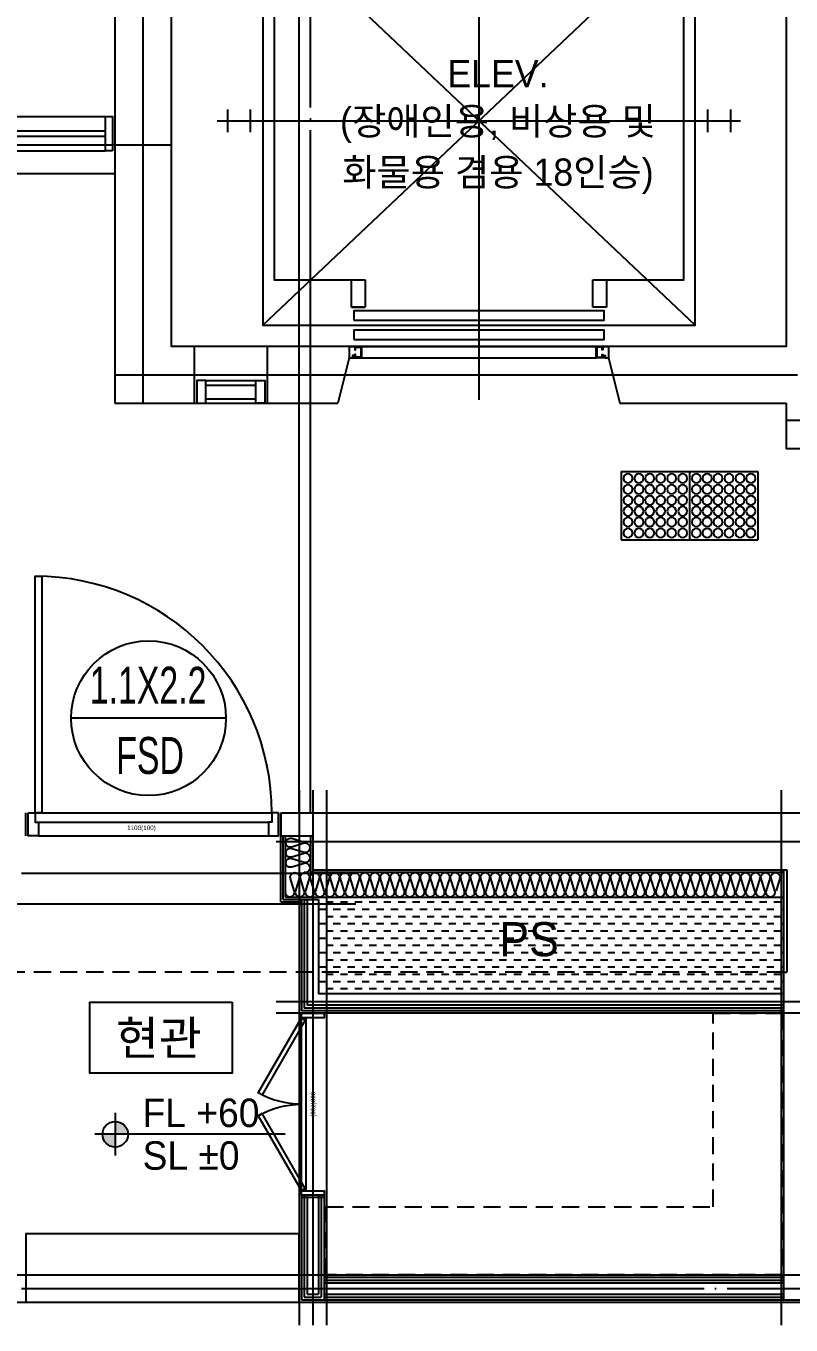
# Model space of a CAD drawing. Header units: millimetres. Extents: x -24416 to 92204, y -190080 to 23760.
# Drawn here: x 15857 to 19218, y -175933 to -170225 of the extents above; entities that cross this region are included whole.
import ezdxf
from ezdxf.enums import TextEntityAlignment as Align

# ---------------------------------------------------------------- set-up
doc = ezdxf.new("R2010")
doc.units = ezdxf.units.MM
doc.header["$LTSCALE"] = 50
for name, pattern in [('AUDIT_D_220706163347-0', [0]), ('CEN', [62, 60, -1, 0, -1]), ('HID', [2.3, 1.5, -0.8])]:
    doc.linetypes.add(name, pattern=pattern)
doc.layers.get('defpoints').update_dxf_attribs({"color": 139})
for name, color, linetype in [('A-SOL252', 252, 'Continuous'), ('A-레벨', 7, 'AUDIT_D_220706163347-0'), ('A-창호부호', 4, 'Continuous'), ('CEN_CON', 1, 'CEN'), ('CEN_WALL', 12, 'CEN'), ('CONC', 2, 'Continuous'), ('dan1', 7, 'HID'), ('DOOR', 4, 'Continuous'), ('ELE3_CON', 7, 'Continuous'), ('ELEV-ER', 4, 'Continuous'), ('FUR', 4, 'Continuous'), ('FUR_가전', 8, 'HID'), ('INS', 8, 'Continuous'), ('ROM', 7, 'AUDIT_D_220706163347-0'), ('WAL_DRY', 7, 'Continuous'), ('WID', 4, 'Continuous'), ('WIN', 4, 'Continuous'), ('실명', 3, 'AUDIT_D_220706163347-0'), ('실명박스', 7, 'AUDIT_D_220706163347-0'), ('점형블럭', 252, 'Continuous')]:
    doc.layers.add(name, color=color, linetype=linetype)
for name, color, linetype, plot in [('AA-XXXX-MC', 153, 'AUDIT_D_220706163347-0', False), ('Def-PrintX', 147, 'Continuous', False), ('MC', 135, 'Continuous', False), ('X - 단위세대$0$0_임시', 134, 'Continuous', False)]:
    doc.layers.add(name, color=color, linetype=linetype, plot=plot)
doc.styles.add('HAUD01', font='Dotum.ttf')
doc.styles.add('HAUD02', font='Dotum.ttf', dxfattribs={"width": 0.8})
doc.styles.get("Standard").update_dxf_attribs({"font": 'txt', "bigfont": 'whgtxt.shx'})
doc.styles.add('맑은고딕', font='malgun.ttf', dxfattribs={"width": 0.9})

# ---------------------------------------------------------------- blocks, each defined once
blk = doc.blocks.new('AW 1000')
at = {"layer": 'defpoints'}
for p, q in [((-10, 150), (-10, 0)), ((1010, 150), (1010, 0))]:
    blk.add_line(p, q, dxfattribs=at)
at = {"layer": 'WIN', "color": 8}
for p, q in [((30, 150), (970, 150)), ((30, 0), (970, 0))]:
    blk.add_line(p, q, dxfattribs=at)
at = {"layer": 'WIN'}
for p, q in [((30, 87), (970, 87)), ((30, 63), (970, 63))]:
    blk.add_line(p, q, dxfattribs=at)
for points in [[(30, 0), (0, 0), (0, 150), (30, 150)], [(1000, 0), (970, 0), (970, 150), (1000, 150)]]:
    blk.add_lwpolyline(points, close=True, dxfattribs=at)
at = {"layer": 'Def-PrintX'}
blk.add_text('AW 1000', height=30, dxfattribs=at).set_placement((128, 28.4), align=Align.MIDDLE)
blk = doc.blocks.new('ELE_17(비진입)')
at = {"layer": 'CONC', "extrusion": (0, 0, -1)}
for p, q in [((-570, -991.6), (-570, -1041.6)), ((570, -991.6), (570, -1041.6))]:
    blk.add_line(p, q, dxfattribs=at)
at = {"layer": 'defpoints'}
blk.add_lwpolyline([(-1350, 1558.4), (1350, 1558.4), (1350, -991.6), (-1350, -991.6)], close=True, dxfattribs=at)
at = {"layer": 'ELEV-ER', "color": 1, "extrusion": (0, 0, -1)}
for p, q in [((0, 1229.9), (0, -1227.1)), ((700, 1038.6), (-700, 1038.5)), ((-1150, 0), (1150, 0))]:
    blk.add_line(p, q, dxfattribs=at)
at = {"layer": 'ELEV-ER', "extrusion": (0, 0, -1)}
for p, q in [((-500, 1113.5), (500, 1113.6)), ((-500, 963.5), (-500, 1113.5)), ((500, 1113.6), (500, 963.6)), ((-550, 1013.5), (-550, 1063.5)), ((-550, 1013.5), (-550, 1063.5)), ((-475, 1063.5), (-525, 1063.5)), ((-525, 1063.5), (-525, 1013.5)), ((-475, 1063.5), (-525, 1063.5)), ((-525, 1063.5), (-525, 1013.5)), ((-475, 1013.5), (-475, 1063.5)), ((-475, 1013.5), (-475, 1063.5)), ((475, 1013.6), (475, 1063.6)), ((475, 1063.6), (525, 1063.6)), ((525, 1063.6), (525, 1013.6)), ((550, 1013.6), (550, 1063.6)), ((-525, 1013.5), (-475, 1013.5)), ((-525, 1013.5), (-475, 1013.5)), ((525, 1013.6), (475, 1013.6)), ((500, 963.6), (-500, 963.5)), ((-950, -898.6), (900, 851.4)), ((950, -898.6), (-900, 851.4)), ((-1105, 50), (-1105, -50)), ((-1005, 50), (-1005, -50)), ((1005, 50), (1005, -50)), ((1105, 50), (1105, -50)), ((-560, -818.7), (-560, -698.7)), ((-500, -698.7), (-500, -818.7)), ((500, -818.6), (500, -698.6)), ((560, -698.6), (560, -818.6)), ((-560.1, -818.6), (-500.1, -818.6)), ((-500, -818.7), (-560, -818.7)), ((560, -818.6), (500, -818.6)), ((-570, -991.6), (-545, -991.6)), ((-515, -991.6), (515, -991.6)), ((545, -991.6), (570, -991.6)), ((-570, -1041.6), (-555, -1041.6)), ((-515, -1041.6), (515, -1041.6)), ((555, -1041.6), (570, -1041.6))]:
    blk.add_line(p, q, dxfattribs=at)
for points in [[(950, 901.4), (950, -898.6), (-950, -898.6), (-950, 901.4)], [(542, -994.6), (518, -994.6), (518, -1038.6), (542, -1038.6), (542, -1026.6), (545, -1026.6), (545, -1041.6), (515, -1041.6), (515, -991.6), (545, -991.6), (545, -1006.6), (542, -1006.6)], [(-542, -994.6), (-518, -994.6), (-518, -1038.6), (-542, -1038.6), (-542, -1026.6), (-545, -1026.6), (-545, -1041.6), (-515, -1041.6), (-515, -991.6), (-545, -991.6), (-545, -1006.6), (-542, -1006.6)]]:
    blk.add_lwpolyline(points, close=True, dxfattribs=at)
blk.add_lwpolyline([(-500, -698.6), (-900, -698.6), (-900, 851.4), (900, 851.4), (900, -698.6), (500, -698.7)], dxfattribs=at)
at = {"layer": 'ELEV-ER'}
for points in [[(-550, -875.7), (550, -875.7), (550, -835.7), (-550, -835.7)], [(-550, -960.7), (550, -960.7), (550, -920.7), (-550, -920.7)], [(-555, -1041.6), (-545, -1041.6), (-545, -1031.6), (-555, -1031.6)], [(555, -1041.6), (545, -1041.6), (545, -1031.6), (555, -1031.6)]]:
    blk.add_lwpolyline(points, close=True, dxfattribs=at)
at = {"layer": 'defpoints', "extrusion": (0, 0, -1), "style": '맑은고딕', "text_generation_flag": 2, "width": 0.6}
blk.add_text('ELEV-18인승', height=150, dxfattribs=at).set_placement((0, 801.3), align=Align.TOP_CENTER)
blk = doc.blocks.new('점형블럭 300x300')
at = {"layer": '점형블럭'}
for p, q in [((-150, 150), (-150, -150)), ((150, 150), (-150, 150)), ((150, 150), (150, -150)), ((150, -150), (-150, -150))]:
    blk.add_line(p, q, dxfattribs=at)
for centre in [(-120, 120), (-72, 120), (-24, 120), (24, 120), (72, 120), (120, 120), (-120, 72), (-72, 72), (-24, 72), (24, 72), (72, 72), (120, 72), (-120, 24), (-72, 24), (-24, 24), (24, 24), (72, 24), (120, 24), (-120, -24), (-120, -72), (-72, -24), (-72, -72), (-24, -24), (-24, -72), (24, -24), (24, -72), (72, -24), (72, -72), (120, -24), (120, -72), (-120, -120), (-72, -120), (-24, -120), (24, -120), (72, -120), (120, -120)]:
    blk.add_circle(centre, 20, dxfattribs=at)
blk = doc.blocks.new('A$C6A5147ED')
at = {"layer": 'WID', "color": 9}
for p, q in [((40, 100), (260, 100)), ((40, 0), (260, 0))]:
    blk.add_line(p, q, dxfattribs=at)
at = {"layer": 'WID'}
for p, q in [((40, 80), (260, 80)), ((40, 20), (260, 20))]:
    blk.add_line(p, q, dxfattribs=at)
at = {"layer": 'WID', "color": 6, "elevation": 0}
for points in [[(0, 0), (40, 0), (40, 100), (0, 100)], [(300, 0), (260, 0), (260, 100), (300, 100)]]:
    blk.add_lwpolyline(points, close=True, dxfattribs=at)
blk = doc.blocks.new('CO-101-23F', base_point=(132164.9, -37223.7))
at = {"layer": 'CEN_CON'}
for p, q in [((135299.9, -35423.7), (135299.9, -32373.7)), ((132794.9, -34288.7), (135424.9, -34288.7)), ((135174.9, -35298.7), (138374.9, -35298.7)), ((144914.9, -35498.7), (138124.9, -35498.7))]:
    blk.add_line(p, q, dxfattribs=at)
at = {"layer": 'CONC', "color": 2}
for p, q in [((135174.9, -32373.7), (135174.9, -35423.7)), ((135424.9, -35173.7), (135424.9, -32623.7)), ((138124.9, -32623.7), (138124.9, -35173.7)), ((136204.9, -35173.7), (135424.9, -35173.7)), ((138124.9, -35173.7), (137344.9, -35173.7)), ((135174.9, -35423.7), (136154.9, -35423.7)), ((137394.9, -35423.7), (138124.9, -35423.7)), ((138124.9, -35423.7), (138124.9, -35623.7)), ((139724.9, -35623.7), (138124.9, -35623.7))]:
    blk.add_line(p, q, dxfattribs=at)
at = {"layer": 'CONC'}
for p, q in [((136204.9, -35223.7), (136154.9, -35423.7)), ((137344.9, -35223.7), (137394.9, -35423.7))]:
    blk.add_line(p, q, dxfattribs=at)
at = {"layer": 'ELE3_CON'}
blk.add_line((134154.9, -34413.7), (135174.9, -34413.7), dxfattribs=at)
at = {"layer": 'WID', "color": 6}
for p, q in [((135524.9, -35423.7), (135524.9, -35173.7)), ((135844.9, -35173.7), (135844.9, -35423.7))]:
    blk.add_line(p, q, dxfattribs=at)
for name, p in [('ELE_17(비진입)', (136774.9, -34182.1)), ('A$C6A5147ED', (135534.9, -35423.7))]:
    blk.add_blockref(name, p)
at = {"layer": 'WIN'}
blk.add_blockref('AW 1000', (134164.9, -34313.7), dxfattribs=at)
at = {"layer": '점형블럭', "extrusion": (0, 0, -1), "zscale": -1}
for p in [(-137549.9, -35873.7), (-137849.9, -35873.7)]:
    blk.add_blockref('점형블럭 300x300', p, dxfattribs=at)
blk = doc.blocks.new('A$C4D377245')
at = {"layer": 'A-창호부호'}
blk.add_line((675.4, 345), (14.6, 345), dxfattribs=at)
blk.add_circle((345, 345), 330.4, dxfattribs=at)
blk = doc.blocks.new('FSD-1100(100)')
at = {"layer": 'DOOR'}
for p, q in [((30, 100), (1070, 100)), ((45, 60), (1055, 60)), ((45, 0), (1055, 0))]:
    blk.add_line(p, q, dxfattribs=at)
blk.add_lwpolyline([(30, 100), (30, 1140), (60, 1140), (60, 100), (30, 100)], dxfattribs=at)
for points in [[(0, 100), (30, 100), (30, 60), (45, 60), (45, 0), (0, 0)], [(1100, 100), (1070, 100), (1070, 60), (1055, 60), (1055, 0), (1100, 0)]]:
    blk.add_lwpolyline(points, close=True, dxfattribs=at)
blk.add_arc((30, 100), 1040, 0, 90, dxfattribs=at)
at = {"layer": 'X - 단위세대$0$0_임시'}
for p, q in [((-10, 0), (-10, 100)), ((1110, 0), (1110, 100))]:
    blk.add_line(p, q, dxfattribs=at)
at = {"layer": 'X - 단위세대$0$0_임시', "style": 'HAUD02'}
blk.add_text('1100(100)', height=20, dxfattribs=at).set_placement((497.5, 32.2), align=Align.MIDDLE)
blk = doc.blocks.new('DOOR-800(100)')
at = {"layer": 'DOOR'}
for points in [[(359.1, 272.7), (349.1, 290), (20, 100), (30, 82.7)], [(440.9, 272.7), (450.9, 290), (780, 100), (770, 82.7)], [(20, 100), (0, 100), (0, 0), (20, 0)], [(780, 80), (780, 100), (20, 100), (20, 80)], [(800, 100), (780, 100), (780, 0), (800, 0)]]:
    blk.add_lwpolyline(points, close=True, dxfattribs=at)
for centre, start, end in [((20, 100), 0, 30), ((780, 100), 150, 180)]:
    blk.add_arc(centre, 380, start, end, dxfattribs=at)
at = {"layer": 'X - 단위세대$0$0_임시'}
for p, q in [((-10, 0), (-10, 100)), ((810, 0), (810, 100))]:
    blk.add_line(p, q, dxfattribs=at)
at = {"layer": 'X - 단위세대$0$0_임시', "style": 'HAUD02'}
blk.add_text('800(100)', height=20, dxfattribs=at).set_placement((400.3, 46.2), align=Align.MIDDLE)
blk = doc.blocks.new('insul1')
blk.add_lwpolyline([(0, 0.25, 1.344031), (0.35, 0.25), (0.2, 0.75, -1.344031), (0.55, 0.75), (0.4, 0.25)], format="xyb")
blk = doc.blocks.new('U-131B(기본)', base_point=(-85340.5, -187585.7))
at = {"layer": 'A-SOL252'}
h = blk.add_hatch(dxfattribs=at)
h.set_pattern_fill('DASH', color=256, scale=10, style=0)
h.set_pattern_definition([(2e-15, (-369730.802, -78315.945), (31.75, 31.75), [31.75, -31.75])])
h.paths.add_polyline_path([(-72880.5, -181105.7), (-70835.5, -181105.7), (-70835.5, -180680.7), (-72880.5, -180680.7)])
at = {"layer": 'CEN_CON'}
for p, q in [((-73065.5, -180435.7), (-70710.5, -180435.7)), ((-77285.5, -180575.7), (-72715.5, -180575.7))]:
    blk.add_line(p, q, dxfattribs=at)
at = {"layer": 'CEN_WALL'}
for p, q in [((-72905.5, -180210.7), (-72905.5, -182560.7)), ((-70710.5, -181140.7), (-73065.5, -181140.7)), ((-77285.5, -182400.7), (-70710.5, -182400.7))]:
    blk.add_line(p, q, dxfattribs=at)
at = {"layer": 'CONC'}
for p, q in [((-73045.5, -180310.7), (-70585.5, -180310.7)), ((-73045.5, -180310.7), (-73045.5, -180410.7)), ((-73045.5, -180410.7), (-72905.5, -180410.7)), ((-72905.5, -180410.7), (-72905.5, -180560.7)), ((-72905.5, -180560.7), (-70822.5, -180560.7)), ((-70822.5, -180560.7), (-70822.5, -181010.7)), ((-70835.5, -182450.7), (-70835.5, -181010.7)), ((-70835.5, -181010.7), (-70822.5, -181010.7)), ((-70835.5, -182450.7), (-70635.5, -182450.7))]:
    blk.add_line(p, q, dxfattribs=at)
at = {"layer": 'dan1'}
blk.add_lwpolyline([(-70835.5, -181010.7), (-76975.5, -181010.7)], dxfattribs=at)
at = {"layer": 'FUR'}
blk.add_lwpolyline([(-72965.5, -182160.7), (-74165.5, -182160.7), (-74165.5, -182460.7), (-72965.5, -182460.7)], close=True, dxfattribs=at)
at = {"layer": 'FUR_가전'}
blk.add_lwpolyline([(-72845.5, -182040.7), (-71145.5, -182040.7), (-71145.5, -181190.7), (-70845.5, -181190.7), (-70845.5, -182340.7), (-72845.5, -182340.7)], close=True, dxfattribs=at)
at = {"layer": 'INS'}
for p, q in [((-73025.5, -180680.7), (-73025.5, -180410.7)), ((-72915.5, -180410.7), (-72915.5, -180570.7)), ((-72915.5, -180570.7), (-70835.5, -180570.7)), ((-70835.5, -181010.7), (-70835.5, -180560.7)), ((-73025.5, -180680.7), (-70835.5, -180680.7))]:
    blk.add_line(p, q, dxfattribs=at)
at = {"layer": 'MC'}
for p, q in [((-72965.5, -180210.7), (-72965.5, -182560.7)), ((-72845.5, -180210.7), (-72845.5, -182560.7)), ((-70845.5, -182560.7), (-70845.5, -180210.7)), ((-77285.5, -180710.7), (-72715.5, -180710.7)), ((-70710.5, -181190.7), (-73065.5, -181190.7)), ((-77285.5, -182340.7), (-70710.5, -182340.7)), ((-77285.5, -182460.7), (-70710.5, -182460.7))]:
    blk.add_line(p, q, dxfattribs=at)
at = {"layer": 'WAL_DRY'}
for p, q in [((-73045.5, -180700.7), (-73045.5, -180410.7)), ((-73035.5, -180690.7), (-73035.5, -180410.7)), ((-73045.5, -180700.7), (-72955.5, -180700.7)), ((-73035.5, -180690.7), (-72955.5, -180690.7)), ((-72955.5, -180690.7), (-72955.5, -181180.7)), ((-72955.5, -180690.7), (-72880.5, -180690.7)), ((-72943, -180690.7), (-72943, -181168.2)), ((-72930.5, -180690.7), (-72930.5, -181155.7)), ((-72880.5, -180690.7), (-72880.5, -181105.7)), ((-70835.5, -181105.7), (-72880.5, -181105.7)), ((-70835.5, -181155.7), (-72930.5, -181155.7)), ((-70835.5, -181180.7), (-72955.5, -181180.7)), ((-70835.5, -181168.2), (-72943, -181168.2)), ((-72955.5, -181990.7), (-72955.5, -182450.7)), ((-72943, -181990.7), (-72943, -182438.2)), ((-72930.5, -181990.7), (-72930.5, -182425.7)), ((-72880.5, -181990.7), (-72880.5, -182425.7)), ((-72868, -181990.7), (-72868, -182438.2)), ((-72855.5, -181990.7), (-72855.5, -182450.7)), ((-72855.5, -182350.7), (-70835.5, -182350.7)), ((-72855.5, -182363.2), (-70835.5, -182363.2)), ((-72855.5, -182375.7), (-70835.5, -182375.7)), ((-72955.5, -182450.7), (-72855.5, -182450.7)), ((-72943, -182438.2), (-72868, -182438.2)), ((-72930.5, -182425.7), (-72880.5, -182425.7)), ((-72855.5, -182425.7), (-70835.5, -182425.7)), ((-72855.5, -182438.2), (-70835.5, -182438.2)), ((-72855.5, -182450.7), (-70835.5, -182450.7))]:
    blk.add_line(p, q, dxfattribs=at)
at = {"layer": 'DOOR'}
blk.add_blockref('FSD-1100(100)', (-74155.5, -180410.7), dxfattribs=at)
at = {"layer": 'DOOR', "xscale": -1, "rotation": 90}
blk.add_blockref('DOOR-800(100)', (-72855.5, -181190.7), dxfattribs=at)
at = {"layer": 'INS', "xscale": 110.0000000000001, "yscale": 110.0000000000001, "zscale": 110.0000000000001, "rotation": 90, "row_count": 1, "column_count": 3, "row_spacing": -1.577721810442024e-30, "column_spacing": 44.00000000000004}
blk.add_blockref('insul1', (-72915.5, -180570.7), dxfattribs=at)
at = {"layer": 'INS', "xscale": 110, "yscale": 110, "zscale": 110, "row_count": 1, "column_count": 49, "row_spacing": 0, "column_spacing": 44}
blk.add_blockref('insul1', (-73025.5, -180680.7), dxfattribs=at)
blk = doc.blocks.new('A$Cb33ca4a3')
at = {"layer": 'A-레벨'}
h = blk.add_hatch(color=256, dxfattribs=at)
h.paths.add_polyline_path([(16249, -198911.2), (16249, -198854.9), (16192.8, -198854.9, 0.414214)])
h.paths.add_polyline_path([(16249, -198798.7), (16249, -198854.9), (16305.3, -198854.9, 0.414214)])
for p, q in [((16249, -198761.2), (16249, -198948.7)), ((16996.1, -198854.9), (16159, -198854.9))]:
    blk.add_line(p, q, dxfattribs=at)
blk.add_circle((16249, -198854.9), 56.2, dxfattribs=at)
at = {"layer": 'A-레벨', "color": 4, "style": 'HAUD01'}
for s, p in [('FL +60', (16369.1, -198823)), ('SL %%P0', (16369.1, -199010.7))]:
    blk.add_text(s, height=125, dxfattribs=at).set_placement(p)

msp = doc.modelspace()

# ---------------------------------------------------------------- linework, layer by layer
at = {"layer": 'AA-XXXX-MC'}
msp.add_line((17056.9, -173683), (17056.9, -168533), dxfattribs=at)
at = {"layer": 'CEN_CON'}
msp.add_line((17106.9, -173683), (17106.9, -168533), dxfattribs=at)
at = {"layer": '실명박스'}
msp.add_lwpolyline([(16762.2, -174513.8), (16762.2, -174826.3), (16137.2, -174826.3), (16137.2, -174513.8)], close=True, dxfattribs=at)

# ---------------------------------------------------------------- block references
for name, p in [('CO-101-23F', (13236.9, -173683)), ('U-131B(기본)', (4681.9, -180958))]:
    msp.add_blockref(name, p)
at = {"layer": 'A-창호부호'}
msp.add_blockref('A$Cb33ca4a3', (0, 23760), dxfattribs=at)
at = {"layer": 'A-창호부호', "xscale": 1.028985507291509, "yscale": 1.028985507291509, "zscale": 1.028985507291509}
msp.add_blockref('A$C4D377245', (16040.5, -173621.8), dxfattribs=at)

# ---------------------------------------------------------------- texts
at = {"layer": 'A-창호부호', "color": 6, "style": 'HAUD01', "width": 0.7}
for s, p in [('1.1X2.2', (16393.4, -173120.7)), ('FSD', (16402, -173430.4))]:
    msp.add_text(s, height=162.5, dxfattribs=at).set_placement(p, align=Align.MIDDLE)
at = {"layer": 'ROM', "color": 3, "style": 'HAUD01'}
for s, height, p in [('ELEV.', 120, (17930.6, -170434.3)), ('(장애인용, 비상용 및', 120, (17930.6, -170653.9)), ('화물용 겸용 18인승)', 120, (17930.6, -170877.8)), ('PS', 150, (18067.5, -174237.6))]:
    msp.add_text(s, height=height, dxfattribs=at).set_placement(p, align=Align.MIDDLE)
at = {"layer": '실명', "style": 'HAUD01'}
msp.add_text('현관', height=150, dxfattribs=at).set_placement((16440.4, -174668.2), align=Align.MIDDLE)

doc.saveas('drawing.dxf')
